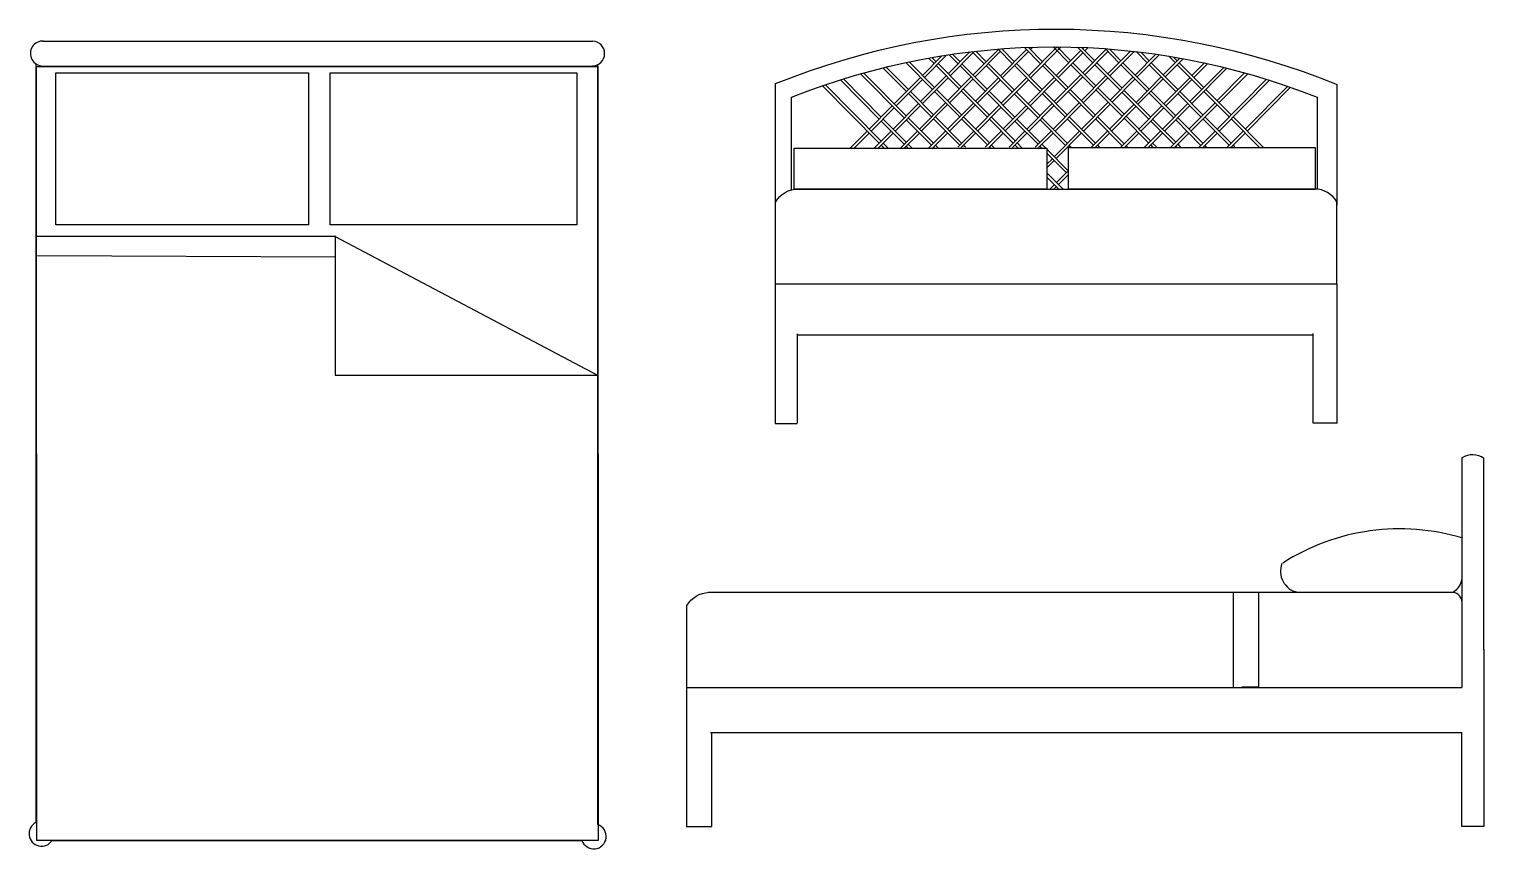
# Model space of a CAD drawing. Header units: centimetres. Extents: x -3.77 to 0, y -0.06 to 2.07.
import ezdxf

# ---------------------------------------------------------------- set-up
doc = ezdxf.new("R2010")
doc.units = ezdxf.units.CM
doc.header["$LTSCALE"] = 5
doc.header["$MEASUREMENT"] = 0
doc.layers.get('0').update_dxf_attribs({"color": 30})

msp = doc.modelspace()

# ---------------------------------------------------------------- linework, layer by layer
for p, q in [((-3.7383, 2.0386), (-2.3118, 2.0386)), ((-1.4562, 1.9494), (-1.4057, 2.0003)), ((-1.451, 1.9442), (-1.3934, 2.0023)), ((-1.3896, 1.954), (-1.3336, 2.0105)), ((-1.3869, 2.0033), (-1.3638, 1.98)), ((-1.3845, 1.9489), (-1.3247, 2.0091)), ((-1.378, 2.0046), (-1.3587, 1.9851)), ((-1.3268, 2.0112), (-1.2959, 1.98)), ((-1.3248, 1.9509), (-1.2592, 2.0169)), ((-1.3197, 1.9457), (-1.2542, 2.0118)), ((-1.3176, 2.0123), (-1.2907, 1.9852)), ((-1.2601, 2.0178), (-1.2225, 1.98)), ((-1.2541, 1.9482), (-1.1861, 2.0167)), ((-1.2504, 2.0185), (-1.2174, 1.9852)), ((-1.249, 2.017), (-1.2472, 2.0188)), ((-1.249, 1.9431), (-1.181, 2.0116)), ((-1.1912, 2.0219), (-1.1496, 1.98)), ((-1.1814, 2.0223), (-1.1445, 1.9851)), ((-1.181, 2.0218), (-1.1805, 2.0224)), ((-1.1809, 1.9484), (-1.1064, 2.0235)), ((-1.1759, 1.9433), (-1.0963, 2.0236)), ((-1.1759, 2.0168), (-1.1699, 2.0229)), ((-1.1168, 2.0235), (-1.0762, 1.9826)), ((-1.1091, 1.9494), (-1.0453, 2.0138)), ((-1.1068, 2.0236), (-1.0711, 1.9877)), ((-1.104, 1.9442), (-1.0401, 2.0086)), ((-1.054, 2.0226), (-1.0143, 1.9825)), ((-1.0434, 2.0221), (-1.0092, 1.9876)), ((-1.0402, 2.0189), (-1.0373, 2.0218)), ((-1.0402, 1.9565), (-0.9803, 2.0168)), ((-1.0351, 2.0137), (-1.0274, 2.0214)), ((-1.035, 1.9513), (-0.9751, 2.0116)), ((-0.9824, 2.019), (-0.9463, 1.9826)), ((-0.9753, 1.9534), (-0.9163, 2.0129)), ((-0.9713, 2.018), (-0.9413, 1.9877)), ((-0.9701, 1.9482), (-0.907, 2.0119)), ((-0.97, 2.0167), (-0.9691, 2.0177)), ((-0.9045, 1.9506), (-0.851, 2.0047)), ((-0.9017, 2.0113), (-0.873, 1.9824)), ((-0.8995, 1.9456), (-0.8423, 2.0034)), ((-0.8899, 2.0098), (-0.8679, 1.9876)), ((-3.7558, 1.9795), (-3.7558, 0.0107)), ((-3.7381, 1.974), (-2.3122, 1.974)), ((-2.298, 0.0051), (-2.298, 1.9771)), ((-1.5587, 1.9691), (-1.4977, 1.9076)), ((-1.5504, 1.9711), (-1.4925, 1.9128)), ((-1.4993, 1.9827), (-1.4302, 1.9131)), ((-1.491, 1.9845), (-1.4252, 1.9182)), ((-1.4401, 1.9945), (-1.4258, 1.9801)), ((-1.4314, 1.9961), (-1.4206, 1.9852)), ((-1.4206, 1.9749), (-1.3608, 1.9146)), ((-1.4155, 1.9801), (-1.3556, 1.9198)), ((-1.3587, 1.9748), (-1.2932, 1.9087)), ((-1.3536, 1.98), (-1.2881, 1.9139)), ((-1.2908, 1.9749), (-1.2228, 1.9063)), ((-1.2856, 1.9801), (-1.2176, 1.9115)), ((-1.2175, 1.9749), (-1.1507, 1.9075)), ((-1.2123, 1.9801), (-1.1455, 1.9127)), ((-1.1446, 1.9749), (-1.0832, 1.913)), ((-1.1395, 1.98), (-1.0781, 1.9182)), ((-1.0711, 1.9774), (-1.0113, 1.9171)), ((-1.066, 1.9825), (-1.0062, 1.9222)), ((-1.0091, 1.9773), (-0.9435, 1.9112)), ((-1.004, 1.9824), (-0.9384, 1.9163)), ((-0.9412, 1.9774), (-0.8732, 1.9089)), ((-0.9361, 1.9825), (-0.8681, 1.914)), ((-0.868, 1.9774), (-0.7986, 1.9075)), ((-0.8629, 1.9825), (-0.7935, 1.9126)), ((-0.8315, 1.9509), (-0.7883, 1.9944)), ((-0.8264, 1.9458), (-0.7797, 1.9929)), ((-0.8169, 1.9995), (-0.8001, 1.9826)), ((-0.8045, 1.9973), (-0.795, 1.9877)), ((-0.795, 1.9774), (-0.7312, 1.9131)), ((-0.7899, 1.9826), (-0.7261, 1.9183)), ((-0.7626, 1.8815), (-0.6745, 1.9703)), ((-0.7574, 1.8763), (-0.6662, 1.9682)), ((-0.757, 1.9494), (-0.7248, 1.9818)), ((-0.7519, 1.9443), (-0.7165, 1.98)), ((-1.7079, 1.925), (-1.5632, 1.7791)), ((-1.669, 1.9378), (-1.5683, 1.8363)), ((-1.6612, 1.9403), (-1.5632, 1.8415)), ((-1.6166, 1.9537), (-1.5033, 1.8394)), ((-1.6086, 1.9558), (-1.4982, 1.8445)), ((-1.5292, 1.8758), (-1.4612, 1.9443)), ((-1.5241, 1.8706), (-1.4561, 1.9391)), ((-1.4616, 1.8815), (-1.3948, 1.9488)), ((-1.4564, 1.8763), (-1.3896, 1.9437)), ((-1.3912, 1.8839), (-1.3299, 1.9457)), ((-1.3861, 1.8788), (-1.3248, 1.9406)), ((-1.3189, 1.8829), (-1.2592, 1.943)), ((-1.3138, 1.8778), (-1.2541, 1.9379)), ((-1.2517, 1.8772), (-1.1861, 1.9432)), ((-1.2466, 1.872), (-1.181, 1.9381)), ((-1.1822, 1.8757), (-1.1142, 1.9443)), ((-1.1771, 1.8706), (-1.1091, 1.9391)), ((-1.1146, 1.8815), (-1.0452, 1.9513)), ((-1.1094, 1.8763), (-1.0401, 1.9461)), ((-1.0442, 1.884), (-0.9803, 1.9483)), ((-1.039, 1.8788), (-0.9752, 1.9431)), ((-0.9693, 1.885), (-0.9095, 1.9455)), ((-0.9644, 1.8801), (-0.9046, 1.9405)), ((-0.9021, 1.8797), (-0.8366, 1.9458)), ((-0.897, 1.8746), (-0.8315, 1.9406)), ((-0.8301, 1.8757), (-0.7621, 1.9443)), ((-0.825, 1.8706), (-0.757, 1.9391)), ((-0.6921, 1.8839), (-0.6206, 1.956)), ((-0.6919, 1.8102), (-0.5638, 1.9394)), ((-0.6869, 1.8788), (-0.6124, 1.9539)), ((-0.6868, 1.8051), (-0.556, 1.9369)), ((-0.3807, 1.6125), (-0.3807, 1.9248)), ((-1.7157, 1.9224), (-1.5683, 1.7739)), ((-1.4926, 1.9024), (-1.4327, 1.842)), ((-1.4874, 1.9076), (-1.4276, 1.8472)), ((-1.4251, 1.9079), (-1.3596, 1.8418)), ((-1.42, 1.913), (-1.3545, 1.847)), ((-1.3557, 1.9095), (-1.2876, 1.841)), ((-1.3505, 1.9147), (-1.2824, 1.8462)), ((-1.2881, 1.9036), (-1.2213, 1.8363)), ((-1.283, 1.9088), (-1.2162, 1.8414)), ((-1.2177, 1.9012), (-1.1564, 1.8394)), ((-1.2125, 1.9063), (-1.1512, 1.8445)), ((-1.1456, 1.9023), (-1.0857, 1.842)), ((-1.1404, 1.9075), (-1.0806, 1.8472)), ((-1.0781, 1.9078), (-1.0123, 1.8415)), ((-1.073, 1.913), (-1.0072, 1.8467)), ((-1.0061, 1.9119), (-0.9382, 1.8434)), ((-1.0011, 1.917), (-0.9331, 1.8486)), ((-0.9386, 1.9062), (-0.8692, 1.8363)), ((-0.9335, 1.9113), (-0.8641, 1.8414)), ((-0.8681, 1.9037), (-0.8043, 1.8394)), ((-0.863, 1.9089), (-0.7992, 1.8445)), ((-0.7935, 1.9023), (-0.7337, 1.842)), ((-0.7884, 1.9075), (-0.7285, 1.8472)), ((-0.726, 1.9079), (-0.6605, 1.8418)), ((-0.7209, 1.913), (-0.6554, 1.847)), ((-0.619, 1.8103), (-0.5086, 1.9216)), ((-0.6138, 1.8051), (-0.5011, 1.9187)), ((-0.4323, 1.8939), (-0.4323, 1.6548)), ((-1.5942, 1.8103), (-1.5343, 1.8706)), ((-1.5891, 1.8051), (-1.5292, 1.8655)), ((-1.5322, 1.8102), (-1.4667, 1.8763)), ((-1.5271, 1.8051), (-1.4616, 1.8712)), ((-1.4642, 1.8103), (-1.3963, 1.8788)), ((-1.4591, 1.8051), (-1.3912, 1.8737)), ((-1.391, 1.8103), (-1.3241, 1.8777)), ((-1.3859, 1.8051), (-1.319, 1.8725)), ((-1.3181, 1.8102), (-1.2568, 1.872)), ((-1.313, 1.8051), (-1.2517, 1.8669)), ((-1.2469, 1.8105), (-1.1873, 1.8706)), ((-1.2418, 1.8054), (-1.1822, 1.8654)), ((-1.1853, 1.8102), (-1.1197, 1.8763)), ((-1.1801, 1.805), (-1.1146, 1.8711)), ((-1.1172, 1.8103), (-1.0493, 1.8788)), ((-1.1121, 1.8051), (-1.0441, 1.8736)), ((-1.0436, 1.8099), (-0.9744, 1.8799)), ((-1.0388, 1.8051), (-0.9695, 1.875)), ((-0.9711, 1.8103), (-0.9072, 1.8746)), ((-0.9659, 1.8051), (-0.9021, 1.8694)), ((-0.8951, 1.8102), (-0.8352, 1.8706)), ((-0.89, 1.8051), (-0.8301, 1.8654)), ((-0.8332, 1.8103), (-0.7677, 1.8763)), ((-0.828, 1.8051), (-0.7625, 1.8711)), ((-0.7652, 1.8102), (-0.6972, 1.8788)), ((-0.76, 1.8051), (-0.692, 1.8736)), ((-1.5632, 1.8312), (-1.5034, 1.7708)), ((-1.5581, 1.8363), (-1.4983, 1.776)), ((-1.4982, 1.8342), (-1.4327, 1.7682)), ((-1.4931, 1.8394), (-1.4276, 1.7733)), ((-1.4276, 1.8369), (-1.3596, 1.7683)), ((-1.4225, 1.8421), (-1.3545, 1.7735)), ((-1.3545, 1.8367), (-1.2877, 1.7693)), ((-1.3494, 1.8418), (-1.2826, 1.7745)), ((-1.2825, 1.8358), (-1.2211, 1.7741)), ((-1.2773, 1.8411), (-1.2159, 1.7794)), ((-1.2162, 1.8311), (-1.1564, 1.7708)), ((-1.2111, 1.8363), (-1.1513, 1.7759)), ((-1.1512, 1.8342), (-1.0852, 1.7677)), ((-1.1461, 1.8393), (-1.0801, 1.7729)), ((-1.0806, 1.8369), (-1.0127, 1.7684)), ((-1.0755, 1.842), (-1.0075, 1.7736)), ((-1.0075, 1.8367), (-0.9382, 1.7668)), ((-1.0024, 1.8418), (-0.9331, 1.772)), ((-0.9331, 1.8382), (-0.8692, 1.7739)), ((-0.928, 1.8434), (-0.8641, 1.779)), ((-0.8641, 1.8311), (-0.8043, 1.7708)), ((-0.859, 1.8363), (-0.7992, 1.776)), ((-0.7991, 1.8342), (-0.7336, 1.7681)), ((-0.794, 1.8393), (-0.7285, 1.7733)), ((-0.7285, 1.8368), (-0.6605, 1.7683)), ((-0.7234, 1.842), (-0.6554, 1.7735)), ((-0.6554, 1.8367), (-0.5819, 1.7626)), ((-0.6503, 1.8418), (-0.5726, 1.7635)), ((-1.6435, 1.7606), (-1.5993, 1.8051)), ((-1.6332, 1.7606), (-1.5942, 1.7999)), ((-1.5815, 1.7606), (-1.5374, 1.8051)), ((-1.5713, 1.7606), (-1.5323, 1.7999)), ((-1.5581, 1.7739), (-1.5449, 1.7606)), ((-1.5135, 1.7606), (-1.4694, 1.8051)), ((-1.5033, 1.7606), (-1.4642, 1.8)), ((-1.4403, 1.7606), (-1.3961, 1.8051)), ((-1.43, 1.7606), (-1.391, 1.7999)), ((-1.3646, 1.7633), (-1.3232, 1.8051)), ((-1.3553, 1.7624), (-1.3181, 1.7999)), ((-1.2934, 1.7637), (-1.2521, 1.8052)), ((-1.284, 1.7627), (-1.247, 1.8001)), ((-1.2316, 1.7635), (-1.1904, 1.8051)), ((-1.2222, 1.7626), (-1.1853, 1.7999)), ((-1.2108, 1.7742), (-1.1972, 1.7606)), ((-1.1641, 1.763), (-1.1224, 1.8051)), ((-1.1548, 1.7621), (-1.1172, 1.7999)), ((-1.1141, 1.7385), (-1.0487, 1.8047)), ((-1.1095, 1.7338), (-1.044, 1.7999)), ((-1.0184, 1.7626), (-0.9762, 1.8051)), ((-1.0081, 1.7626), (-0.971, 1.7999)), ((-0.9426, 1.7624), (-0.9002, 1.8051)), ((-0.9333, 1.7614), (-0.8951, 1.7999)), ((-0.8808, 1.7622), (-0.8383, 1.8051)), ((-0.8715, 1.7613), (-0.8332, 1.7999)), ((-0.859, 1.7739), (-0.849, 1.7638)), ((-0.8133, 1.7617), (-0.7703, 1.8051)), ((-0.804, 1.7608), (-0.7651, 1.7999)), ((-0.7401, 1.7616), (-0.697, 1.8051)), ((-0.7308, 1.7607), (-0.6919, 1.7999)), ((-0.6662, 1.7626), (-0.6241, 1.8051)), ((-0.6569, 1.7617), (-0.619, 1.7999)), ((-1.5632, 1.7687), (-1.5551, 1.7606)), ((-1.4983, 1.7656), (-1.4933, 1.7606)), ((-1.4932, 1.7708), (-1.483, 1.7606)), ((-1.4276, 1.763), (-1.4252, 1.7606)), ((-1.4225, 1.7682), (-1.415, 1.7606)), ((-1.3545, 1.7632), (-1.3542, 1.7629)), ((-1.3494, 1.7683), (-1.3449, 1.7638)), ((-1.2826, 1.7642), (-1.2803, 1.7619)), ((-1.2775, 1.7693), (-1.271, 1.7628)), ((-1.216, 1.7689), (-1.2078, 1.7606)), ((-1.1513, 1.7656), (-1.1463, 1.7606)), ((-1.1462, 1.7708), (-1.1361, 1.7606)), ((-1.1334, 1.7579), (-1.0773, 1.7013)), ((-1.1334, 1.7476), (-1.0834, 1.6972)), ((-1.0806, 1.763), (-1.0798, 1.7622)), ((-1.0755, 1.7681), (-1.0705, 1.7631)), ((-1.0075, 1.7632), (-1.0066, 1.7623)), ((-1.0024, 1.7683), (-0.9973, 1.7632)), ((-0.934, 1.7626), (-0.9327, 1.7613)), ((-0.9279, 1.7668), (-0.9234, 1.7622)), ((-0.8641, 1.7687), (-0.8583, 1.7628)), ((-0.7992, 1.7656), (-0.7965, 1.763)), ((-0.794, 1.7708), (-0.7872, 1.7639)), ((-0.7234, 1.7681), (-0.7197, 1.7644)), ((-0.6503, 1.7683), (-0.6465, 1.7645)), ((-1.1334, 1.7189), (-1.1192, 1.7333)), ((-1.1334, 1.7097), (-1.1146, 1.7287)), ((-1.1087, 1.6716), (-1.0776, 1.703)), ((-1.1334, 1.6964), (-1.0921, 1.6548)), ((-1.1334, 1.6858), (-1.1025, 1.6546)), ((-1.1255, 1.6547), (-1.114, 1.6663)), ((-1.115, 1.6547), (-1.1088, 1.661)), ((-1.1035, 1.6663), (-1.0776, 1.6925)), ((-1.0782, 1.6919), (-1.0778, 1.6915)), ((-1.78, 1.6547), (-0.4378, 1.6547)), ((-2.9791, 1.5314), (-3.7557, 1.5314)), ((-2.9796, 1.5334), (-2.9796, 1.1716)), ((-2.9796, 1.5311), (-2.2989, 1.1716)), ((-3.7519, 1.4821), (-2.9796, 1.4788)), ((-1.8376, 1.0459), (-1.8376, 1.4088)), ((-1.8372, 1.4088), (-0.3818, 1.4088)), ((-0.3803, 1.0469), (-0.3803, 1.4084)), ((-1.7813, 1.2785), (-1.7813, 1.0469)), ((-1.7813, 1.276), (-0.444, 1.276)), ((-0.4437, 1.2795), (-0.4437, 1.0478)), ((-2.9796, 1.1716), (-2.3012, 1.1716)), ((-1.8379, 1.0461), (-1.7814, 1.0461)), ((-0.4438, 1.0479), (-0.3803, 1.0479)), ((-0.0564, 0.3614), (-0.0564, 0.9575)), ((0.0002, 0.459), (0.0002, 0.9561)), ((-2.012, 0.608), (-0.0787, 0.608)), ((-0.6494, 0.3619), (-0.6494, 0.6077)), ((-0.5845, 0.6077), (-0.5845, 0.3619)), ((-2.0677, -0.0016), (-2.0677, 0.3613)), ((-2.0674, 0.3613), (-0.057, 0.3613)), ((-0.5845, 0.3619), (-0.6278, 0.3619)), ((-2.0059, 0.2438), (-0.0571, 0.2438)), ((-3.714, -0.0359), (-2.3397, -0.0359))]:
    msp.add_line(p, q)
for points in [[(-1.8372, 1.6175), (-1.8372, 1.9282, -0.196139), (-0.3805, 1.9257, 0.107547)], [(-1.7961, 1.6513), (-1.7961, 1.8927, -0.19205), (-0.4323, 1.8927, -0.416237)], [(-1.8372, 1.4088), (-1.8372, 1.621, -0.268794), (-1.7786, 1.6547, 0.190231)], [(-0.3809, 1.4089), (-0.3809, 1.6211, 0.267517), (-0.4387, 1.6547, -0.190231)], [(-2.0674, 0.3613), (-2.0674, 0.5735, -0.252322), (-2.0097, 0.608, 0.190231)]]:
    msp.add_lwpolyline(points, format="xyb")
for points in [[(-3.7545, 1.9727), (-2.2985, 1.9727), (-2.2975, -0.0359), (-3.7536, -0.0359)], [(-3.7046, 1.9559), (-3.0488, 1.9559), (-3.0488, 1.5614), (-3.7046, 1.5614)], [(-2.9929, 1.956), (-2.3531, 1.956), (-2.3531, 1.5615), (-2.9929, 1.5615)], [(-1.7892, 1.7606), (-1.1334, 1.7606), (-1.1334, 1.6547), (-1.7892, 1.6547)], [(-1.0776, 1.7626), (-0.4377, 1.7626), (-0.4377, 1.6546), (-1.0776, 1.6546)]]:
    msp.add_lwpolyline(points, close=True)
for points in [[(0, 0.4593), (0, 0), (-0.0568, 0), (-0.0568, 0.2439)], [(-2.0658, 0), (-2.0023, 0), (-2.0023, 0.244)]]:
    msp.add_lwpolyline(points)
for centre, radius, start, end in [((-3.7379, 2.0064), 0.0324, 86.4111, 269.3289), ((-2.3129, 2.0063), 0.0323, 271.0267, 88.2993), ((-0.0293, 0.9144), 0.0506, 54.2122, 122.3956), ((-0.2181, 0.2106), 0.5621, 73.0473, 122.6586), ((-0.4715, 0.6625), 0.0558, 159.004, 257.2797), ((-0.1027, 0.6492), 0.0467, 298.8214, 1.0107), ((-0.0822, 0.5824), 0.0257, 358.7907, 82.7085), ((-3.7411, -0.0183), 0.0325, 117.0767, 327.3078), ((-2.3088, -0.0255), 0.0324, 198.687, 70.3119)]:
    msp.add_arc(centre, radius, start, end)

doc.saveas('drawing.dxf')
